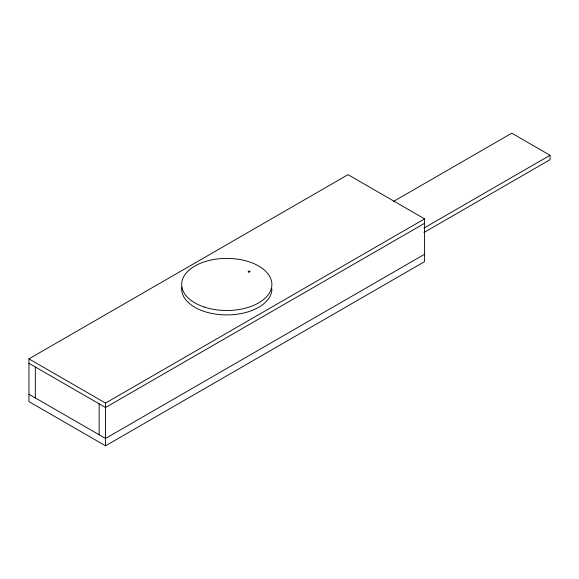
<?xml version="1.0" encoding="UTF-8"?>
<svg xmlns="http://www.w3.org/2000/svg" width="579" height="579" viewBox="0 0 579 579"><rect width="100%" height="100%" fill="white"/><g stroke="black" fill="none" stroke-linecap="round" stroke-linejoin="round"><path stroke-width="0.87" d="M28.95 358.871L348.015 174.663L424.595 218.869L424.595 261.614L105.523 445.823L28.95 401.609L28.95 358.871L105.523 403.085L424.595 218.869M393.481 201.47L511.764 133.177L550.05 155.281L550.05 159.703L423.929 232.519M424.595 223.291L105.523 407.507L28.95 363.294M423.929 228.097L550.05 155.281M424.595 254.239L105.523 438.455L28.95 394.241M105.523 403.085L105.523 445.823M99.147 403.824L99.147 434.771M35.333 366.977L35.333 397.925M271.891 288.87A45.126 26.055 0 0 1 225.303 314.911A45.126 26.055 0 0 1 181.741 287.177M204.213 307.015A45.126 26.055 0 0 0 271.891 284.455A45.126 26.055 0 0 0 204.213 261.889A45.126 26.055 0 0 0 204.213 307.015M248.652 272.007A0.905 0.521 0 0 0 250.012 271.558A0.905 0.521 0 0 0 248.652 271.11A0.905 0.521 0 0 0 248.652 272.007"/></g></svg>
